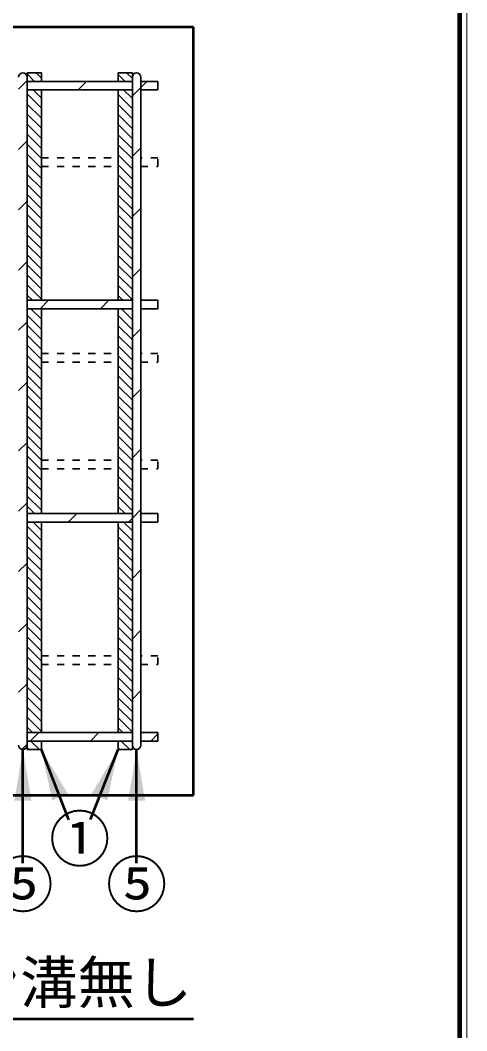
# Model space of a CAD drawing. Units: millimetres, scale not verified. Extents: x 100 to 4105, y 100 to 2870.
# Drawn here: x 3791 to 4105, y 1779 to 2490 of the extents above; entities that cross this region are included whole.
import ezdxf
from ezdxf.enums import TextEntityAlignment as Align

# ---------------------------------------------------------------- set-up
doc = ezdxf.new("R2010")
doc.units = ezdxf.units.MM
doc.header["$LTSCALE"] = 5
doc.linetypes.add('USER1', pattern=[2.2, 1, -1.2])
doc.layers.add('V-nasSTD', color=7, linetype='Continuous', lineweight=35)
doc.styles.add('ＭＳ ゴシック', font='')
doc.styles.get('ＭＳ ゴシック').set_extended_font_data('MS Gothic')

msp = doc.modelspace()

# ---------------------------------------------------------------- hatches: boundary and pattern name
at = {"layer": 'V-nasSTD'}
for points in [[(3798.676, 1940.783), (3792.676, 1976.783), (3786.676, 1940.783)], [(3818.847, 1943.279), (3813.263, 1941.084), (3805.676, 1976.783), (3824.431, 1945.474)], [(3840.921, 1945.474), (3859.676, 1976.783), (3852.089, 1941.084), (3846.505, 1943.279)], [(3878.676, 1940.783), (3872.676, 1976.783), (3866.676, 1940.783)]]:
    msp.add_hatch(color=256, dxfattribs=at).paths.add_polyline_path(points)

# ---------------------------------------------------------------- linework, layer by layer
at = {"layer": 'V-nasSTD', "lineweight": 100}
msp.add_line((4100, 105), (4100, 2865), dxfattribs=at)
at = {"layer": 'V-nasSTD', "lineweight": 50}
for p, q in [((3912.676, 2484.792), (1912.676, 2484.792)), ((3912.676, 1944.792), (3912.676, 2484.792)), ((3912.676, 2391.792), (3912.676, 2459.726)), ((3792.676, 1896.783), (3792.676, 1976.783)), ((3825.082, 1927.421), (3805.676, 1976.783)), ((3840.317, 1927.537), (3859.676, 1976.783)), ((3872.676, 1896.783), (3872.676, 1976.783)), ((3174.176, 1944.792), (3912.676, 1944.792)), ((3629.469, 1787.465), (3912.676, 1787.465))]:
    msp.add_line(p, q, dxfattribs=at)
at = {"layer": 'V-nasSTD'}
for p, q in [((3805.676, 2452.783), (3795.676, 2452.783)), ((3795.676, 2452.783), (3795.676, 2449.783)), ((3805.676, 2452.783), (3795.676, 2452.783)), ((3802.014, 2452.783), (3805.676, 2449.12)), ((3805.676, 2452.783), (3805.676, 2446.783)), ((3805.676, 2446.783), (3805.676, 2452.783)), ((3869.676, 2452.792), (3859.676, 2452.792)), ((3859.676, 2452.792), (3859.676, 2446.792)), ((3859.676, 2452.792), (3869.676, 2452.792)), ((3859.676, 2446.792), (3859.676, 2452.792)), ((3869.676, 2452.792), (3859.676, 2452.792)), ((3859.676, 2452.792), (3859.676, 2446.792)), ((3865.644, 2452.792), (3869.676, 2448.76)), ((3869.676, 2452.792), (3869.676, 2449.783)), ((3795.676, 2447.373), (3789.676, 2441.373)), ((3795.676, 2452.049), (3800.933, 2446.792)), ((3795.676, 2449.783), (3795.676, 1979.783)), ((3795.676, 2446.792), (3869.676, 2446.792)), ((3809.229, 2446.784), (3809.237, 2446.792)), ((3816.301, 2446.785), (3816.308, 2446.792)), ((3823.373, 2446.786), (3823.379, 2446.792)), ((3830.445, 2446.787), (3830.45, 2446.792)), ((3831.521, 2440.792), (3837.521, 2446.792)), ((3837.517, 2446.788), (3837.521, 2446.792)), ((3844.589, 2446.789), (3844.593, 2446.792)), ((3851.661, 2446.79), (3851.664, 2446.792)), ((3858.733, 2446.791), (3858.735, 2446.792)), ((3859.676, 2451.689), (3864.573, 2446.792)), ((3869.676, 2449.783), (3869.676, 1979.783)), ((3875.676, 2449.783), (3875.676, 1979.783)), ((3887.676, 2446.792), (3875.676, 2446.792)), ((3879.948, 2446.792), (3875.676, 2442.521)), ((3887.676, 2440.792), (3887.676, 2446.792)), ((3795.676, 2440.792), (3869.676, 2440.792)), ((3799.862, 2440.792), (3805.676, 2434.978)), ((3805.676, 2440.783), (3805.676, 2292.783)), ((3805.676, 2440.783), (3805.676, 2436.16)), ((3859.676, 2292.792), (3859.676, 2440.792)), ((3859.676, 2440.792), (3859.676, 2393.672)), ((3863.502, 2440.792), (3869.676, 2434.618)), ((3875.676, 2442.521), (3869.676, 2436.521)), ((3875.676, 2440.792), (3887.676, 2440.792)), ((3795.676, 2437.907), (3805.676, 2427.907)), ((3805.676, 2436.16), (3805.676, 2393.672)), ((3859.676, 2437.547), (3869.676, 2427.547)), ((3795.676, 2430.836), (3805.676, 2420.836)), ((3859.676, 2430.476), (3869.676, 2420.476)), ((3795.676, 2423.765), (3805.676, 2413.765)), ((3859.676, 2423.405), (3869.676, 2413.405)), ((3795.676, 2416.694), (3805.676, 2406.694)), ((3859.676, 2416.334), (3869.676, 2406.334)), ((3795.676, 2404.947), (3789.676, 2398.947)), ((3795.676, 2409.623), (3805.676, 2399.623)), ((3795.676, 2402.552), (3805.676, 2392.552)), ((3859.676, 2409.263), (3869.676, 2399.263)), ((3795.676, 2395.481), (3805.676, 2385.481)), ((3859.676, 2402.191), (3869.676, 2392.191)), ((3875.676, 2400.094), (3869.676, 2394.094)), ((3795.676, 2388.41), (3805.676, 2378.41)), ((3805.676, 2393.672), (3805.676, 2387.672)), ((3859.676, 2395.12), (3869.676, 2385.12)), ((3859.676, 2393.672), (3859.676, 2387.672)), ((3795.676, 2381.339), (3805.676, 2371.339)), ((3805.676, 2387.672), (3805.676, 2292.783)), ((3859.676, 2388.049), (3869.676, 2378.049)), ((3859.676, 2387.672), (3859.676, 2292.792)), ((3795.676, 2374.268), (3805.676, 2364.268)), ((3859.676, 2380.978), (3869.676, 2370.978)), ((3795.676, 2367.197), (3805.676, 2357.197)), ((3859.676, 2373.907), (3869.676, 2363.907)), ((3795.676, 2362.521), (3789.676, 2356.521)), ((3795.676, 2360.125), (3805.676, 2350.125)), ((3859.676, 2366.836), (3869.676, 2356.836)), ((3795.676, 2353.054), (3805.676, 2343.054)), ((3859.676, 2359.765), (3869.676, 2349.765)), ((3875.676, 2357.668), (3869.676, 2351.668)), ((3795.676, 2345.983), (3805.676, 2335.983)), ((3859.676, 2352.694), (3869.676, 2342.694)), ((3795.676, 2338.912), (3805.676, 2328.912)), ((3859.676, 2345.623), (3869.676, 2335.623)), ((3795.676, 2331.841), (3805.676, 2321.841)), ((3859.676, 2338.552), (3869.676, 2328.552)), ((3859.676, 2331.481), (3869.676, 2321.481)), ((3795.676, 2324.77), (3805.676, 2314.77)), ((3859.676, 2324.41), (3869.676, 2314.41)), ((3795.676, 2320.094), (3789.676, 2314.094)), ((3795.676, 2317.699), (3805.676, 2307.699)), ((3859.676, 2317.339), (3869.676, 2307.339)), ((3795.676, 2310.628), (3805.676, 2300.628)), ((3859.676, 2310.268), (3869.676, 2300.268)), ((3875.676, 2315.241), (3869.676, 2309.241)), ((3795.676, 2303.557), (3805.676, 2293.557)), ((3859.676, 2303.197), (3869.676, 2293.197)), ((3795.676, 2296.486), (3799.37, 2292.792)), ((3859.676, 2296.125), (3863.01, 2292.792)), ((3795.676, 2292.792), (3869.676, 2292.792)), ((3810.801, 2292.792), (3804.801, 2286.792)), ((3847.227, 2286.792), (3853.227, 2292.792)), ((3887.676, 2292.792), (3875.676, 2292.792)), ((3887.676, 2286.792), (3887.676, 2292.792)), ((3795.676, 2286.792), (3869.676, 2286.792)), ((3795.676, 2282.344), (3805.676, 2272.344)), ((3798.299, 2286.792), (3805.676, 2279.415)), ((3805.376, 2286.786), (3805.676, 2286.486)), ((3805.676, 2286.783), (3805.676, 2142.783)), ((3805.676, 2255.292), (3805.676, 2286.783)), ((3859.676, 2142.792), (3859.676, 2286.792)), ((3859.676, 2286.792), (3859.676, 2255.292)), ((3859.676, 2281.983), (3869.676, 2271.983)), ((3861.939, 2286.792), (3869.676, 2279.054)), ((3869.01, 2286.792), (3869.676, 2286.125)), ((3875.676, 2286.792), (3887.676, 2286.792)), ((3795.676, 2277.668), (3789.676, 2271.668)), ((3795.676, 2275.273), (3805.676, 2265.273)), ((3859.676, 2274.912), (3869.676, 2264.912)), ((3795.676, 2268.202), (3805.676, 2258.202)), ((3859.676, 2267.841), (3869.676, 2257.841)), ((3875.676, 2272.815), (3869.676, 2266.815)), ((3795.676, 2261.13), (3805.676, 2251.13)), ((3859.676, 2260.77), (3869.676, 2250.77)), ((3795.676, 2254.059), (3805.676, 2244.059)), ((3805.676, 2249.292), (3805.676, 2255.292)), ((3859.676, 2255.292), (3859.676, 2249.292)), ((3859.676, 2253.699), (3869.676, 2243.699)), ((3795.676, 2246.988), (3805.676, 2236.988)), ((3805.676, 2185.292), (3805.676, 2249.292)), ((3859.676, 2249.292), (3859.676, 2185.292)), ((3859.676, 2246.628), (3869.676, 2236.628)), ((3795.676, 2239.917), (3805.676, 2229.917)), ((3859.676, 2239.557), (3869.676, 2229.557)), ((3795.676, 2235.241), (3789.676, 2229.241)), ((3795.676, 2232.846), (3805.676, 2222.846)), ((3859.676, 2232.486), (3869.676, 2222.486)), ((3795.676, 2225.775), (3805.676, 2215.775)), ((3859.676, 2225.415), (3869.676, 2215.415)), ((3875.676, 2230.389), (3869.676, 2224.389)), ((3795.676, 2218.704), (3805.676, 2208.704)), ((3859.676, 2218.344), (3869.676, 2208.344)), ((3795.676, 2211.633), (3805.676, 2201.633)), ((3859.676, 2211.273), (3869.676, 2201.273)), ((3795.676, 2204.562), (3805.676, 2194.562)), ((3859.676, 2204.202), (3869.676, 2194.202)), ((3795.676, 2197.491), (3805.676, 2187.491)), ((3859.676, 2197.13), (3869.676, 2187.13)), ((3795.676, 2192.815), (3789.676, 2186.815)), ((3795.676, 2190.42), (3805.676, 2180.42)), ((3859.676, 2190.059), (3869.676, 2180.059)), ((3795.676, 2183.349), (3805.676, 2173.349)), ((3805.676, 2179.292), (3805.676, 2185.292)), ((3859.676, 2185.292), (3859.676, 2179.292)), ((3859.676, 2182.988), (3869.676, 2172.988)), ((3875.676, 2187.962), (3869.676, 2181.962)), ((3795.676, 2176.278), (3805.676, 2166.278)), ((3805.676, 2142.783), (3805.676, 2179.292)), ((3859.676, 2179.292), (3859.676, 2142.792)), ((3859.676, 2175.917), (3869.676, 2165.917)), ((3795.676, 2169.207), (3805.676, 2159.207)), ((3859.676, 2168.846), (3869.676, 2158.846)), ((3795.676, 2162.136), (3805.676, 2152.136)), ((3859.676, 2161.775), (3869.676, 2151.775)), ((3795.676, 2155.064), (3805.676, 2145.064)), ((3859.676, 2154.704), (3869.676, 2144.704)), ((3795.676, 2150.389), (3789.676, 2144.389)), ((3795.676, 2147.993), (3800.878, 2142.792)), ((3859.676, 2147.633), (3864.517, 2142.792)), ((3795.676, 2142.792), (3869.676, 2142.792)), ((3824.506, 2136.792), (3830.506, 2142.792)), ((3866.933, 2136.792), (3869.676, 2139.536)), ((3875.676, 2145.536), (3869.676, 2139.536)), ((3887.676, 2142.792), (3875.676, 2142.792)), ((3887.676, 2136.792), (3887.676, 2142.792)), ((3795.676, 2136.792), (3869.676, 2136.792)), ((3795.676, 2133.851), (3805.676, 2123.851)), ((3799.807, 2136.792), (3805.676, 2130.922)), ((3805.676, 2136.783), (3805.676, 1988.783)), ((3805.676, 2041.913), (3805.676, 2136.783)), ((3859.676, 1988.792), (3859.676, 2136.792)), ((3859.862, 2136.792), (3859.676, 2136.607)), ((3859.676, 2136.792), (3859.676, 2041.913)), ((3859.676, 2133.491), (3869.676, 2123.491)), ((3863.446, 2136.792), (3869.676, 2130.562)), ((3875.676, 2136.792), (3887.676, 2136.792)), ((3795.676, 2126.78), (3805.676, 2116.78)), ((3859.676, 2126.42), (3869.676, 2116.42)), ((3795.676, 2119.709), (3805.676, 2109.709)), ((3859.676, 2119.349), (3869.676, 2109.349)), ((3795.676, 2112.638), (3805.676, 2102.638)), ((3859.676, 2112.278), (3869.676, 2102.278)), ((3795.676, 2107.962), (3789.676, 2101.962)), ((3795.676, 2105.567), (3805.676, 2095.567)), ((3859.676, 2105.207), (3869.676, 2095.207)), ((3795.676, 2098.496), (3805.676, 2088.496)), ((3859.676, 2098.136), (3869.676, 2088.136)), ((3875.676, 2103.109), (3869.676, 2097.109)), ((3795.676, 2091.425), (3805.676, 2081.425)), ((3859.676, 2091.064), (3869.676, 2081.064)), ((3795.676, 2084.354), (3805.676, 2074.354)), ((3859.676, 2083.993), (3869.676, 2073.993)), ((3795.676, 2077.283), (3805.676, 2067.283)), ((3859.676, 2076.922), (3869.676, 2066.922)), ((3795.676, 2070.212), (3805.676, 2060.212)), ((3859.676, 2069.851), (3869.676, 2059.851)), ((3795.676, 2065.536), (3789.676, 2059.536)), ((3795.676, 2063.141), (3805.676, 2053.141)), ((3859.676, 2062.78), (3869.676, 2052.78)), ((3795.676, 2056.07), (3805.676, 2046.07)), ((3859.676, 2055.709), (3869.676, 2045.709)), ((3875.676, 2060.683), (3869.676, 2054.683)), ((3795.676, 2048.998), (3805.676, 2038.998)), ((3859.676, 2048.638), (3869.676, 2038.638)), ((3795.676, 2041.927), (3805.676, 2031.927)), ((3805.676, 2035.913), (3805.676, 2041.913)), ((3859.676, 2041.913), (3859.676, 2035.913)), ((3859.676, 2041.567), (3869.676, 2031.567)), ((3795.676, 2034.856), (3805.676, 2024.856)), ((3805.676, 1988.783), (3805.676, 2035.913)), ((3859.676, 2035.913), (3859.676, 1988.792)), ((3859.676, 2034.496), (3869.676, 2024.496)), ((3795.676, 2027.785), (3805.676, 2017.785)), ((3859.676, 2027.425), (3869.676, 2017.425)), ((3795.676, 2023.109), (3789.676, 2017.109)), ((3795.676, 2020.714), (3805.676, 2010.714)), ((3859.676, 2020.354), (3869.676, 2010.354)), ((3795.676, 2013.643), (3805.676, 2003.643)), ((3859.676, 2013.283), (3869.676, 2003.283)), ((3875.676, 2018.257), (3869.676, 2012.257)), ((3795.676, 2006.572), (3805.676, 1996.572)), ((3859.676, 2006.212), (3869.676, 1996.212)), ((3795.676, 1999.501), (3805.676, 1989.501)), ((3859.676, 1999.141), (3869.676, 1989.141)), ((3795.676, 1992.43), (3799.314, 1988.792)), ((3859.676, 1992.07), (3862.954, 1988.792)), ((3795.676, 1988.792), (3869.676, 1988.792)), ((3803.786, 1988.792), (3797.786, 1982.792)), ((3840.212, 1982.792), (3846.212, 1988.792)), ((3887.676, 1988.792), (3875.676, 1988.792)), ((3887.676, 1987.83), (3882.638, 1982.792)), ((3887.676, 1982.792), (3887.676, 1988.792)), ((3795.676, 1980.683), (3791.883, 1976.89)), ((3795.676, 1982.792), (3869.676, 1982.792)), ((3795.676, 1979.783), (3795.676, 1976.783)), ((3795.676, 1978.288), (3797.181, 1976.783)), ((3795.676, 1976.783), (3805.676, 1976.783)), ((3795.676, 1976.783), (3805.676, 1976.783)), ((3795.676, 1976.783), (3805.676, 1976.783)), ((3798.243, 1982.792), (3804.252, 1976.783)), ((3805.314, 1982.792), (3805.676, 1982.43)), ((3805.676, 1982.783), (3805.676, 1976.783)), ((3805.676, 1976.783), (3805.676, 1982.783)), ((3859.676, 1982.792), (3859.676, 1976.792)), ((3859.676, 1982.792), (3859.676, 1976.792)), ((3859.676, 1977.927), (3860.812, 1976.792)), ((3859.676, 1976.792), (3869.676, 1976.792)), ((3859.676, 1976.792), (3869.676, 1976.792)), ((3859.676, 1976.792), (3869.676, 1976.792)), ((3861.883, 1982.792), (3867.883, 1976.792)), ((3868.954, 1982.792), (3869.676, 1982.07)), ((3869.567, 1976.792), (3869.676, 1976.901)), ((3869.676, 1979.783), (3869.676, 1976.792)), ((3875.676, 1982.792), (3887.676, 1982.792))]:
    msp.add_line(p, q, dxfattribs=at)
at = {"layer": 'V-nasSTD', "linetype": 'USER1'}
for p, q in [((3805.676, 2392.969), (3859.676, 2392.969)), ((3887.676, 2392.969), (3875.676, 2392.969)), ((3887.676, 2386.969), (3887.676, 2392.969)), ((3805.676, 2386.969), (3859.676, 2386.969)), ((3875.676, 2386.969), (3887.676, 2386.969)), ((3805.676, 2255.292), (3859.676, 2255.292)), ((3887.676, 2255.292), (3875.676, 2255.292)), ((3887.676, 2249.292), (3887.676, 2255.292)), ((3805.676, 2249.292), (3859.676, 2249.292)), ((3875.676, 2249.292), (3887.676, 2249.292)), ((3805.676, 2180.292), (3859.676, 2180.292)), ((3887.676, 2180.292), (3875.676, 2180.292)), ((3887.676, 2174.292), (3887.676, 2180.292)), ((3805.676, 2174.292), (3859.676, 2174.292)), ((3875.676, 2174.292), (3887.676, 2174.292)), ((3805.676, 2042.616), (3859.676, 2042.616)), ((3887.676, 2042.616), (3875.676, 2042.616)), ((3887.676, 2036.616), (3887.676, 2042.616)), ((3805.676, 2036.616), (3859.676, 2036.616)), ((3875.676, 2036.616), (3887.676, 2036.616))]:
    msp.add_line(p, q, dxfattribs=at)
at = {"layer": 'V-nasSTD', "lineweight": 13}
msp.add_lwpolyline([(100, 100), (100, 2870), (4105, 2870), (4105, 100)], close=True, dxfattribs=at)
at = {"layer": 'V-nasSTD'}
for centre, start, end in [((3792.676, 2449.783), 0, 180), ((3872.676, 2449.783), 0, 180), ((3792.676, 1979.783), 180, 0), ((3872.676, 1979.783), 180, 0)]:
    msp.add_arc(centre, 3, start, end, dxfattribs=at)

# ---------------------------------------------------------------- texts
at = {"layer": 'V-nasSTD', "style": 'ＭＳ ゴシック'}
for s, height, p in [('①', 31.67, (3811.076, 1929.702)), ('⑤', 31.67, (3771.113, 1897.683)), ('⑤', 31.67, (3851.113, 1897.683)), ('パッキン溝無し', 29.56, (3629.469, 1827.785))]:
    msp.add_text(s, height=height, dxfattribs=at).set_placement(p, align=Align.TOP_LEFT)

doc.saveas('drawing.dxf')
